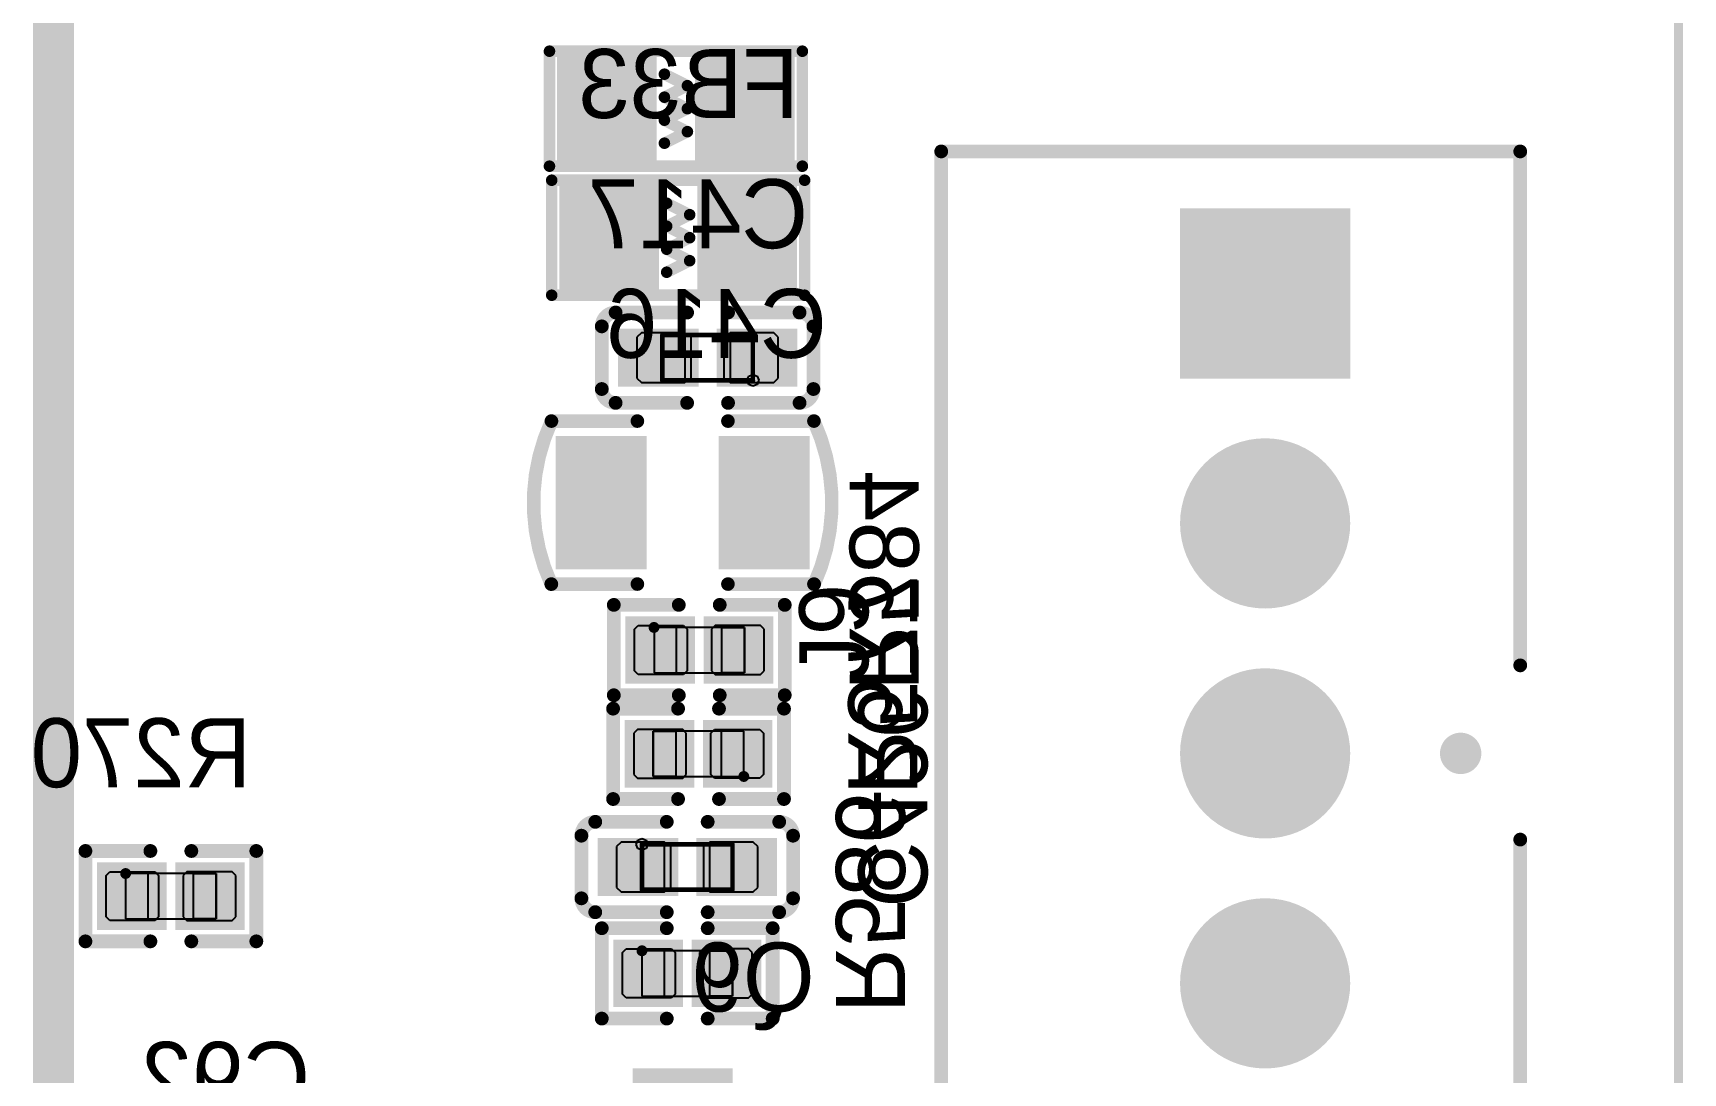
# Model space of a CAD drawing. Header units: millimetres. Extents: x 892 to 1144, y 1011 to 1123.
# Drawn here: x 1105.75 to 1123.97, y 1068.48 to 1079.96 of the extents above; entities that cross this region are included whole.
import ezdxf

# ---------------------------------------------------------------- set-up
doc = ezdxf.new("R2010")
doc.units = ezdxf.units.MM
for name, color, linetype in [('BottomLayer', 5, 'Continuous'), ('BottomOverlay', 54, 'Continuous'), ('BottomPaste', 16, 'Continuous'), ('BottomSolder', 6, 'Continuous'), ('KeepOutLayer', 6, 'Continuous'), ('Mechanical10', 56, 'Continuous'), ('Mechanical12', 56, 'Continuous'), ('Mechanical15', 56, 'Continuous'), ('Mechanical4', 56, 'Continuous'), ('Mechanical5', 56, 'Continuous'), ('Mechanical6', 56, 'Continuous'), ('MultiLayer', 9, 'Continuous'), ('TopLayer', 1, 'Continuous'), ('TopOverlay', 2, 'Continuous'), ('TopSolder', 216, 'Continuous')]:
    doc.layers.add(name, color=color, linetype=linetype)

msp = doc.modelspace()

# ---------------------------------------------------------------- linework, layer by layer
at = {"layer": 'BottomLayer'}
for points, const_width in [([(1118.94, 1074.545, 1), (1119.778, 1074.545, 1)], 0.838), ([(1118.94, 1072.005, 1), (1119.778, 1072.005, 1)], 0.838), ([(1121.455, 1072.005, 1), (1121.582, 1072.005, 1)], 0.127), ([(1118.94, 1069.465, 1), (1119.778, 1069.465, 1)], 0.838)]:
    msp.add_lwpolyline(points, format="xyb", close=True, dxfattribs=dict(at, const_width=const_width))
for points in [[(1111.638, 1079.633), (1111.638, 1078.617), (1112.537, 1079.633), (1112.537, 1078.617)], [(1113.162, 1079.633), (1113.162, 1078.617), (1114.061, 1079.633), (1114.061, 1078.617)], [(1111.663, 1078.208), (1111.663, 1077.192), (1112.562, 1078.208), (1112.562, 1077.192)], [(1113.187, 1078.208), (1113.187, 1077.192), (1114.086, 1078.208), (1114.086, 1077.192)], [(1118.521, 1077.923), (1118.521, 1076.247), (1120.197, 1077.923), (1120.197, 1076.247)], [(1113.05, 1076.645), (1112.26, 1076.645), (1113.05, 1076.105), (1112.26, 1076.105)], [(1114.14, 1076.645), (1113.35, 1076.645), (1114.14, 1076.105), (1113.35, 1076.105)], [(1111.625, 1074.14), (1112.425, 1074.14), (1111.625, 1075.41), (1112.425, 1075.41)], [(1113.425, 1074.14), (1114.225, 1074.14), (1113.425, 1075.41), (1114.225, 1075.41)], [(1112.392, 1072.876), (1112.958, 1072.876), (1112.392, 1073.416), (1112.958, 1073.416)], [(1113.258, 1072.876), (1113.824, 1072.876), (1113.258, 1073.416), (1113.824, 1073.416)], [(1112.95, 1072.27), (1112.384, 1072.27), (1112.95, 1071.73), (1112.384, 1071.73)], [(1113.816, 1072.27), (1113.25, 1072.27), (1113.816, 1071.73), (1113.25, 1071.73)], [(1112.035, 1070.48), (1112.825, 1070.48), (1112.035, 1071.02), (1112.825, 1071.02)], [(1113.125, 1070.48), (1113.915, 1070.48), (1113.125, 1071.02), (1113.915, 1071.02)], [(1106.555, 1070.158), (1107.121, 1070.158), (1106.555, 1070.698), (1107.121, 1070.698)], [(1107.421, 1070.158), (1107.987, 1070.158), (1107.421, 1070.698), (1107.987, 1070.698)], [(1112.259, 1069.305), (1112.825, 1069.305), (1112.259, 1069.845), (1112.825, 1069.845)], [(1113.125, 1069.305), (1113.691, 1069.305), (1113.125, 1069.845), (1113.691, 1069.845)]]:
    msp.add_solid(points, dxfattribs=at)
at = {"layer": 'BottomOverlay'}
for points, const_width in [([(1111.453, 1079.76), (1114.247, 1079.76)], 0.127), ([(1111.453, 1078.49), (1111.453, 1079.76)], 0.127), ([(1114.247, 1078.49), (1114.247, 1079.76)], 0.127), ([(1112.723, 1079.506), (1112.977, 1079.379)], 0.127), ([(1112.723, 1079.252), (1112.977, 1079.379)], 0.127), ([(1112.723, 1079.252), (1112.977, 1079.125)], 0.127), ([(1112.723, 1078.998), (1112.977, 1079.125)], 0.127), ([(1112.723, 1078.998), (1112.977, 1078.871)], 0.127), ([(1112.723, 1078.744), (1112.977, 1078.871)], 0.127), ([(1111.453, 1078.49), (1114.247, 1078.49)], 0.127), ([(1111.478, 1078.335), (1114.272, 1078.335)], 0.127), ([(1111.478, 1077.065), (1111.478, 1078.335)], 0.127), ([(1114.272, 1077.065), (1114.272, 1078.335)], 0.127), ([(1112.748, 1078.081), (1113.002, 1077.954)], 0.127), ([(1112.748, 1077.827), (1113.002, 1077.954)], 0.127), ([(1112.748, 1077.827), (1113.002, 1077.7)], 0.127), ([(1112.748, 1077.573), (1113.002, 1077.7)], 0.127), ([(1112.748, 1077.573), (1113.002, 1077.446)], 0.127), ([(1112.748, 1077.319), (1113.002, 1077.446)], 0.127), ([(1111.478, 1077.065), (1114.272, 1077.065)], 0.127), ([(1112.184, 1076.874), (1112.974, 1076.874)], 0.152), ([(1113.426, 1076.874), (1114.216, 1076.874)], 0.152), ([(1112.031, 1076.029), (1112.031, 1076.721)], 0.152), ([(1114.369, 1076.029), (1114.369, 1076.721)], 0.152), ([(1112.184, 1075.876), (1112.974, 1075.876)], 0.152), ([(1113.426, 1075.876), (1114.216, 1075.876)], 0.152), ([(1111.475, 1075.675), (1112.425, 1075.675)], 0.15), ([(1113.425, 1075.675), (1114.375, 1075.675)], 0.15), ([(1111.475, 1073.875), (1112.425, 1073.875)], 0.15), ([(1113.425, 1073.875), (1114.375, 1073.875)], 0.15), ([(1112.164, 1073.645), (1112.882, 1073.645)], 0.152), ([(1112.164, 1072.647), (1112.164, 1073.645)], 0.152), ([(1113.334, 1073.645), (1114.052, 1073.645)], 0.152), ([(1114.052, 1072.647), (1114.052, 1073.645)], 0.152), ([(1112.164, 1072.647), (1112.882, 1072.647)], 0.152), ([(1113.334, 1072.647), (1114.052, 1072.647)], 0.152), ([(1112.156, 1071.501), (1112.156, 1072.499)], 0.152), ([(1112.156, 1072.499), (1112.874, 1072.499)], 0.152), ([(1113.326, 1072.499), (1114.044, 1072.499)], 0.152), ([(1114.044, 1071.501), (1114.044, 1072.499)], 0.152), ([(1112.156, 1071.501), (1112.874, 1071.501)], 0.152), ([(1113.326, 1071.501), (1114.044, 1071.501)], 0.152), ([(1111.959, 1071.249), (1112.749, 1071.249)], 0.152), ([(1113.201, 1071.249), (1113.991, 1071.249)], 0.152), ([(1111.806, 1070.404), (1111.806, 1071.096)], 0.152), ([(1114.144, 1070.404), (1114.144, 1071.096)], 0.152), ([(1106.327, 1070.927), (1107.045, 1070.927)], 0.152), ([(1106.327, 1069.929), (1106.327, 1070.927)], 0.152), ([(1107.497, 1070.927), (1108.215, 1070.927)], 0.152), ([(1108.215, 1069.929), (1108.215, 1070.927)], 0.152), ([(1111.959, 1070.251), (1112.749, 1070.251)], 0.152), ([(1113.201, 1070.251), (1113.991, 1070.251)], 0.152), ([(1112.031, 1070.074), (1112.749, 1070.074)], 0.152), ([(1112.031, 1069.076), (1112.031, 1070.074)], 0.152), ([(1113.201, 1070.074), (1113.919, 1070.074)], 0.152), ([(1113.919, 1069.076), (1113.919, 1070.074)], 0.152), ([(1106.327, 1069.929), (1107.045, 1069.929)], 0.152), ([(1107.497, 1069.929), (1108.215, 1069.929)], 0.152), ([(1112.031, 1069.076), (1112.749, 1069.076)], 0.152), ([(1113.201, 1069.076), (1113.919, 1069.076)], 0.152)]:
    msp.add_lwpolyline(points, dxfattribs=dict(at, const_width=const_width))
for points, const_width in [([(1111.421, 1079.76, 1), (1111.485, 1079.76, 1)], 0.0635), ([(1111.421, 1079.76, 1), (1111.485, 1079.76, 1)], 0.0635), ([(1114.215, 1079.76, 1), (1114.279, 1079.76, 1)], 0.0635), ([(1114.215, 1079.76, 1), (1114.279, 1079.76, 1)], 0.0635), ([(1112.691, 1079.506, 1), (1112.755, 1079.506, 1)], 0.0635), ([(1112.945, 1079.379, 1), (1113.009, 1079.379, 1)], 0.0635), ([(1112.945, 1079.379, 1), (1113.009, 1079.379, 1)], 0.0635), ([(1112.691, 1079.252, 1), (1112.755, 1079.252, 1)], 0.0635), ([(1112.691, 1079.252, 1), (1112.755, 1079.252, 1)], 0.0635), ([(1112.691, 1078.998, 1), (1112.755, 1078.998, 1)], 0.0635), ([(1112.691, 1078.998, 1), (1112.755, 1078.998, 1)], 0.0635), ([(1112.945, 1079.125, 1), (1113.009, 1079.125, 1)], 0.0635), ([(1112.945, 1079.125, 1), (1113.009, 1079.125, 1)], 0.0635), ([(1112.945, 1078.871, 1), (1113.009, 1078.871, 1)], 0.0635), ([(1112.945, 1078.871, 1), (1113.009, 1078.871, 1)], 0.0635), ([(1112.691, 1078.744, 1), (1112.755, 1078.744, 1)], 0.0635), ([(1111.421, 1078.49, 1), (1111.485, 1078.49, 1)], 0.0635), ([(1111.421, 1078.49, 1), (1111.485, 1078.49, 1)], 0.0635), ([(1114.215, 1078.49, 1), (1114.279, 1078.49, 1)], 0.0635), ([(1114.215, 1078.49, 1), (1114.279, 1078.49, 1)], 0.0635), ([(1111.446, 1078.335, 1), (1111.51, 1078.335, 1)], 0.0635), ([(1111.446, 1078.335, 1), (1111.51, 1078.335, 1)], 0.0635), ([(1114.24, 1078.335, 1), (1114.304, 1078.335, 1)], 0.0635), ([(1114.24, 1078.335, 1), (1114.304, 1078.335, 1)], 0.0635), ([(1112.716, 1078.081, 1), (1112.78, 1078.081, 1)], 0.0635), ([(1112.97, 1077.954, 1), (1113.034, 1077.954, 1)], 0.0635), ([(1112.97, 1077.954, 1), (1113.034, 1077.954, 1)], 0.0635), ([(1112.716, 1077.827, 1), (1112.78, 1077.827, 1)], 0.0635), ([(1112.716, 1077.827, 1), (1112.78, 1077.827, 1)], 0.0635), ([(1112.97, 1077.7, 1), (1113.034, 1077.7, 1)], 0.0635), ([(1112.97, 1077.7, 1), (1113.034, 1077.7, 1)], 0.0635), ([(1112.716, 1077.573, 1), (1112.78, 1077.573, 1)], 0.0635), ([(1112.716, 1077.573, 1), (1112.78, 1077.573, 1)], 0.0635), ([(1112.97, 1077.446, 1), (1113.034, 1077.446, 1)], 0.0635), ([(1112.97, 1077.446, 1), (1113.034, 1077.446, 1)], 0.0635), ([(1112.716, 1077.319, 1), (1112.78, 1077.319, 1)], 0.0635), ([(1111.446, 1077.065, 1), (1111.51, 1077.065, 1)], 0.0635), ([(1111.446, 1077.065, 1), (1111.51, 1077.065, 1)], 0.0635), ([(1114.24, 1077.065, 1), (1114.304, 1077.065, 1)], 0.0635), ([(1114.24, 1077.065, 1), (1114.304, 1077.065, 1)], 0.0635), ([(1112.146, 1076.874, 1), (1112.222, 1076.874, 1)], 0.0762), ([(1112.146, 1076.874, 1), (1112.222, 1076.874, 1)], 0.0762), ([(1112.936, 1076.874, 1), (1113.012, 1076.874, 1)], 0.0762), ([(1113.388, 1076.874, 1), (1113.464, 1076.874, 1)], 0.0762), ([(1114.178, 1076.874, 1), (1114.254, 1076.874, 1)], 0.0762), ([(1114.178, 1076.874, 1), (1114.254, 1076.874, 1)], 0.0762), ([(1111.993, 1076.721, 1), (1112.069, 1076.721, 1)], 0.0762), ([(1111.993, 1076.721, 1), (1112.069, 1076.721, 1)], 0.0762), ([(1114.331, 1076.721, 1), (1114.407, 1076.721, 1)], 0.0762), ([(1114.331, 1076.721, 1), (1114.407, 1076.721, 1)], 0.0762), ([(1111.993, 1076.029, 1), (1112.069, 1076.029, 1)], 0.0762), ([(1111.993, 1076.029, 1), (1112.069, 1076.029, 1)], 0.0762), ([(1112.146, 1075.876, 1), (1112.222, 1075.876, 1)], 0.0762), ([(1112.146, 1075.876, 1), (1112.222, 1075.876, 1)], 0.0762), ([(1112.936, 1075.876, 1), (1113.012, 1075.876, 1)], 0.0762), ([(1113.388, 1075.876, 1), (1113.464, 1075.876, 1)], 0.0762), ([(1114.178, 1075.876, 1), (1114.254, 1075.876, 1)], 0.0762), ([(1114.178, 1075.876, 1), (1114.254, 1075.876, 1)], 0.0762), ([(1114.331, 1076.029, 1), (1114.407, 1076.029, 1)], 0.0762), ([(1114.331, 1076.029, 1), (1114.407, 1076.029, 1)], 0.0762), ([(1111.437, 1075.675, 1), (1111.512, 1075.675, 1)], 0.075), ([(1111.438, 1075.675, 1), (1111.513, 1075.675, 1)], 0.075), ([(1112.387, 1075.675, 1), (1112.462, 1075.675, 1)], 0.075), ([(1113.387, 1075.675, 1), (1113.462, 1075.675, 1)], 0.075), ([(1114.337, 1075.675, 1), (1114.412, 1075.675, 1)], 0.075), ([(1114.337, 1075.675, 1), (1114.412, 1075.675, 1)], 0.075), ([(1111.435, 1073.874, 1), (1111.51, 1073.874, 1)], 0.075), ([(1111.437, 1073.875, 1), (1111.512, 1073.875, 1)], 0.075), ([(1112.387, 1073.875, 1), (1112.462, 1073.875, 1)], 0.075), ([(1113.387, 1073.875, 1), (1113.462, 1073.875, 1)], 0.075), ([(1114.337, 1073.875, 1), (1114.412, 1073.875, 1)], 0.075), ([(1114.34, 1073.874, 1), (1114.415, 1073.874, 1)], 0.075), ([(1112.126, 1073.645, 1), (1112.202, 1073.645, 1)], 0.0762), ([(1112.126, 1073.645, 1), (1112.202, 1073.645, 1)], 0.0762), ([(1112.844, 1073.645, 1), (1112.92, 1073.645, 1)], 0.0762), ([(1113.296, 1073.645, 1), (1113.372, 1073.645, 1)], 0.0762), ([(1114.014, 1073.645, 1), (1114.09, 1073.645, 1)], 0.0762), ([(1114.014, 1073.645, 1), (1114.09, 1073.645, 1)], 0.0762), ([(1112.126, 1072.647, 1), (1112.202, 1072.647, 1)], 0.0762), ([(1112.126, 1072.647, 1), (1112.202, 1072.647, 1)], 0.0762), ([(1112.844, 1072.647, 1), (1112.92, 1072.647, 1)], 0.0762), ([(1113.296, 1072.647, 1), (1113.372, 1072.647, 1)], 0.0762), ([(1114.014, 1072.647, 1), (1114.09, 1072.647, 1)], 0.0762), ([(1114.014, 1072.647, 1), (1114.09, 1072.647, 1)], 0.0762), ([(1112.118, 1072.499, 1), (1112.194, 1072.499, 1)], 0.0762), ([(1112.118, 1072.499, 1), (1112.194, 1072.499, 1)], 0.0762), ([(1112.836, 1072.499, 1), (1112.912, 1072.499, 1)], 0.0762), ([(1113.288, 1072.499, 1), (1113.364, 1072.499, 1)], 0.0762), ([(1114.006, 1072.499, 1), (1114.082, 1072.499, 1)], 0.0762), ([(1114.006, 1072.499, 1), (1114.082, 1072.499, 1)], 0.0762), ([(1112.118, 1071.501, 1), (1112.194, 1071.501, 1)], 0.0762), ([(1112.118, 1071.501, 1), (1112.194, 1071.501, 1)], 0.0762), ([(1112.836, 1071.501, 1), (1112.912, 1071.501, 1)], 0.0762), ([(1113.288, 1071.501, 1), (1113.364, 1071.501, 1)], 0.0762), ([(1114.006, 1071.501, 1), (1114.082, 1071.501, 1)], 0.0762), ([(1114.006, 1071.501, 1), (1114.082, 1071.501, 1)], 0.0762), ([(1111.921, 1071.249, 1), (1111.997, 1071.249, 1)], 0.0762), ([(1111.921, 1071.249, 1), (1111.997, 1071.249, 1)], 0.0762), ([(1112.711, 1071.249, 1), (1112.787, 1071.249, 1)], 0.0762), ([(1113.163, 1071.249, 1), (1113.239, 1071.249, 1)], 0.0762), ([(1113.953, 1071.249, 1), (1114.029, 1071.249, 1)], 0.0762), ([(1113.953, 1071.249, 1), (1114.029, 1071.249, 1)], 0.0762), ([(1111.768, 1071.096, 1), (1111.844, 1071.096, 1)], 0.0762), ([(1111.768, 1071.096, 1), (1111.844, 1071.096, 1)], 0.0762), ([(1114.106, 1071.096, 1), (1114.182, 1071.096, 1)], 0.0762), ([(1114.106, 1071.096, 1), (1114.182, 1071.096, 1)], 0.0762), ([(1106.289, 1070.927, 1), (1106.365, 1070.927, 1)], 0.0762), ([(1106.289, 1070.927, 1), (1106.365, 1070.927, 1)], 0.0762), ([(1107.007, 1070.927, 1), (1107.083, 1070.927, 1)], 0.0762), ([(1107.459, 1070.927, 1), (1107.535, 1070.927, 1)], 0.0762), ([(1108.177, 1070.927, 1), (1108.253, 1070.927, 1)], 0.0762), ([(1108.177, 1070.927, 1), (1108.253, 1070.927, 1)], 0.0762), ([(1111.768, 1070.404, 1), (1111.844, 1070.404, 1)], 0.0762), ([(1111.768, 1070.404, 1), (1111.844, 1070.404, 1)], 0.0762), ([(1114.106, 1070.404, 1), (1114.182, 1070.404, 1)], 0.0762), ([(1114.106, 1070.404, 1), (1114.182, 1070.404, 1)], 0.0762), ([(1111.921, 1070.251, 1), (1111.997, 1070.251, 1)], 0.0762), ([(1111.921, 1070.251, 1), (1111.997, 1070.251, 1)], 0.0762), ([(1112.711, 1070.251, 1), (1112.787, 1070.251, 1)], 0.0762), ([(1113.163, 1070.251, 1), (1113.239, 1070.251, 1)], 0.0762), ([(1113.953, 1070.251, 1), (1114.029, 1070.251, 1)], 0.0762), ([(1113.953, 1070.251, 1), (1114.029, 1070.251, 1)], 0.0762), ([(1111.993, 1070.074, 1), (1112.069, 1070.074, 1)], 0.0762), ([(1111.993, 1070.074, 1), (1112.069, 1070.074, 1)], 0.0762), ([(1112.711, 1070.074, 1), (1112.787, 1070.074, 1)], 0.0762), ([(1113.163, 1070.074, 1), (1113.239, 1070.074, 1)], 0.0762), ([(1113.881, 1070.074, 1), (1113.957, 1070.074, 1)], 0.0762), ([(1113.881, 1070.074, 1), (1113.957, 1070.074, 1)], 0.0762), ([(1106.289, 1069.929, 1), (1106.365, 1069.929, 1)], 0.0762), ([(1106.289, 1069.929, 1), (1106.365, 1069.929, 1)], 0.0762), ([(1107.007, 1069.929, 1), (1107.083, 1069.929, 1)], 0.0762), ([(1107.459, 1069.929, 1), (1107.535, 1069.929, 1)], 0.0762), ([(1108.177, 1069.929, 1), (1108.253, 1069.929, 1)], 0.0762), ([(1108.177, 1069.929, 1), (1108.253, 1069.929, 1)], 0.0762), ([(1111.993, 1069.076, 1), (1112.069, 1069.076, 1)], 0.0762), ([(1111.993, 1069.076, 1), (1112.069, 1069.076, 1)], 0.0762), ([(1112.711, 1069.076, 1), (1112.787, 1069.076, 1)], 0.0762), ([(1113.163, 1069.076, 1), (1113.239, 1069.076, 1)], 0.0762), ([(1113.881, 1069.076, 1), (1113.957, 1069.076, 1)], 0.0762), ([(1113.881, 1069.076, 1), (1113.957, 1069.076, 1)], 0.0762)]:
    msp.add_lwpolyline(points, format="xyb", close=True, dxfattribs=dict(at, const_width=const_width))
for points, const_width in [([(1112.031, 1076.721, -0.414214), (1112.184, 1076.874)], 0.152), ([(1114.216, 1076.874, -0.414214), (1114.369, 1076.721)], 0.152), ([(1112.184, 1075.876, -0.414214), (1112.031, 1076.029)], 0.152), ([(1114.369, 1076.029, -0.414214), (1114.216, 1075.876)], 0.152), ([(1111.473, 1073.874, -0.21896), (1111.476, 1075.675)], 0.15), ([(1114.374, 1075.675, -0.21896), (1114.377, 1073.874)], 0.15), ([(1111.806, 1071.096, -0.414214), (1111.959, 1071.249)], 0.152), ([(1113.991, 1071.249, -0.414214), (1114.144, 1071.096)], 0.152), ([(1111.959, 1070.251, -0.414214), (1111.806, 1070.404)], 0.152), ([(1114.144, 1070.404, -0.414214), (1113.991, 1070.251)], 0.152)]:
    msp.add_lwpolyline(points, format="xyb", dxfattribs=dict(at, const_width=const_width))
at = {"layer": 'BottomPaste'}
for p, q in [((1112.47, 1076.65), (1112.42, 1076.6)), ((1112.42, 1076.6), (1112.42, 1076.15)), ((1112.95, 1076.65), (1112.47, 1076.65)), ((1113.02, 1076.6), (1112.95, 1076.65)), ((1113.02, 1076.15), (1113.02, 1076.6)), ((1113.45, 1076.65), (1113.38, 1076.6)), ((1113.38, 1076.6), (1113.38, 1076.15)), ((1113.93, 1076.65), (1113.45, 1076.65)), ((1113.98, 1076.6), (1113.93, 1076.65)), ((1113.98, 1076.15), (1113.98, 1076.6)), ((1112.42, 1076.15), (1112.47, 1076.1)), ((1112.95, 1076.1), (1113.02, 1076.15)), ((1113.38, 1076.15), (1113.45, 1076.1)), ((1113.93, 1076.1), (1113.98, 1076.15)), ((1112.47, 1076.1), (1112.95, 1076.1)), ((1113.45, 1076.1), (1113.93, 1076.1)), ((1112.392, 1073.376), (1112.432, 1073.416)), ((1112.432, 1073.416), (1112.933, 1073.416)), ((1112.933, 1073.416), (1112.973, 1073.376)), ((1113.283, 1073.416), (1113.243, 1073.376)), ((1113.784, 1073.416), (1113.283, 1073.416)), ((1113.824, 1073.376), (1113.784, 1073.416)), ((1112.392, 1072.916), (1112.392, 1073.376)), ((1112.973, 1073.376), (1112.973, 1072.916)), ((1113.243, 1073.376), (1113.243, 1072.916)), ((1113.824, 1072.916), (1113.824, 1073.376)), ((1112.432, 1072.876), (1112.392, 1072.916)), ((1112.933, 1072.876), (1112.432, 1072.876)), ((1112.973, 1072.916), (1112.933, 1072.876)), ((1113.243, 1072.916), (1113.283, 1072.876)), ((1113.283, 1072.876), (1113.784, 1072.876)), ((1113.784, 1072.876), (1113.824, 1072.916)), ((1112.424, 1072.27), (1112.384, 1072.23)), ((1112.384, 1072.23), (1112.384, 1071.77)), ((1112.925, 1072.27), (1112.424, 1072.27)), ((1112.965, 1072.23), (1112.925, 1072.27)), ((1112.965, 1071.77), (1112.965, 1072.23)), ((1113.235, 1072.23), (1113.275, 1072.27)), ((1113.235, 1071.77), (1113.235, 1072.23)), ((1113.275, 1072.27), (1113.776, 1072.27)), ((1113.776, 1072.27), (1113.816, 1072.23)), ((1113.816, 1072.23), (1113.816, 1071.77)), ((1112.384, 1071.77), (1112.424, 1071.73)), ((1112.925, 1071.73), (1112.965, 1071.77)), ((1113.275, 1071.73), (1113.235, 1071.77)), ((1113.816, 1071.77), (1113.776, 1071.73)), ((1112.424, 1071.73), (1112.925, 1071.73)), ((1113.776, 1071.73), (1113.275, 1071.73)), ((1112.245, 1071.025), (1112.195, 1070.975)), ((1112.725, 1071.025), (1112.245, 1071.025)), ((1112.795, 1070.975), (1112.725, 1071.025)), ((1113.225, 1071.025), (1113.155, 1070.975)), ((1113.705, 1071.025), (1113.225, 1071.025)), ((1113.755, 1070.975), (1113.705, 1071.025)), ((1112.195, 1070.975), (1112.195, 1070.525)), ((1112.795, 1070.525), (1112.795, 1070.975)), ((1113.155, 1070.975), (1113.155, 1070.525)), ((1113.755, 1070.525), (1113.755, 1070.975)), ((1106.555, 1070.658), (1106.595, 1070.698)), ((1106.555, 1070.198), (1106.555, 1070.658)), ((1106.595, 1070.698), (1107.096, 1070.698)), ((1107.096, 1070.698), (1107.136, 1070.658)), ((1107.136, 1070.658), (1107.136, 1070.198)), ((1107.446, 1070.698), (1107.406, 1070.658)), ((1107.406, 1070.658), (1107.406, 1070.198)), ((1107.947, 1070.698), (1107.446, 1070.698)), ((1107.987, 1070.658), (1107.947, 1070.698)), ((1107.987, 1070.198), (1107.987, 1070.658)), ((1112.195, 1070.525), (1112.245, 1070.475)), ((1112.245, 1070.475), (1112.725, 1070.475)), ((1112.725, 1070.475), (1112.795, 1070.525)), ((1113.155, 1070.525), (1113.225, 1070.475)), ((1113.225, 1070.475), (1113.705, 1070.475)), ((1113.705, 1070.475), (1113.755, 1070.525)), ((1106.595, 1070.158), (1106.555, 1070.198)), ((1107.096, 1070.158), (1106.595, 1070.158)), ((1107.136, 1070.198), (1107.096, 1070.158)), ((1107.406, 1070.198), (1107.446, 1070.158)), ((1107.446, 1070.158), (1107.947, 1070.158)), ((1107.947, 1070.158), (1107.987, 1070.198)), ((1112.259, 1069.805), (1112.299, 1069.845)), ((1112.259, 1069.345), (1112.259, 1069.805)), ((1112.299, 1069.845), (1112.8, 1069.845)), ((1112.8, 1069.845), (1112.84, 1069.805)), ((1112.84, 1069.805), (1112.84, 1069.345)), ((1113.15, 1069.845), (1113.11, 1069.805)), ((1113.11, 1069.805), (1113.11, 1069.345)), ((1113.651, 1069.845), (1113.15, 1069.845)), ((1113.691, 1069.805), (1113.651, 1069.845)), ((1113.691, 1069.345), (1113.691, 1069.805)), ((1112.299, 1069.305), (1112.259, 1069.345)), ((1112.8, 1069.305), (1112.299, 1069.305)), ((1112.84, 1069.345), (1112.8, 1069.305)), ((1113.11, 1069.345), (1113.15, 1069.305)), ((1113.15, 1069.305), (1113.651, 1069.305)), ((1113.651, 1069.305), (1113.691, 1069.345))]:
    msp.add_line(p, q, dxfattribs=at)
for points in [[(1111.638, 1079.633), (1111.638, 1078.617), (1112.537, 1079.633), (1112.537, 1078.617)], [(1113.162, 1079.633), (1113.162, 1078.617), (1114.061, 1079.633), (1114.061, 1078.617)], [(1111.663, 1078.208), (1111.663, 1077.192), (1112.562, 1078.208), (1112.562, 1077.192)], [(1113.187, 1078.208), (1113.187, 1077.192), (1114.086, 1078.208), (1114.086, 1077.192)], [(1113.05, 1076.645), (1112.26, 1076.645), (1113.05, 1076.105), (1112.26, 1076.105)], [(1114.14, 1076.645), (1113.35, 1076.645), (1114.14, 1076.105), (1113.35, 1076.105)], [(1111.625, 1074.14), (1112.425, 1074.14), (1111.625, 1075.41), (1112.425, 1075.41)], [(1113.425, 1074.14), (1114.225, 1074.14), (1113.425, 1075.41), (1114.225, 1075.41)], [(1112.392, 1072.876), (1112.958, 1072.876), (1112.392, 1073.416), (1112.958, 1073.416)], [(1113.258, 1072.876), (1113.824, 1072.876), (1113.258, 1073.416), (1113.824, 1073.416)], [(1112.95, 1072.27), (1112.384, 1072.27), (1112.95, 1071.73), (1112.384, 1071.73)], [(1113.816, 1072.27), (1113.25, 1072.27), (1113.816, 1071.73), (1113.25, 1071.73)], [(1112.035, 1070.48), (1112.825, 1070.48), (1112.035, 1071.02), (1112.825, 1071.02)], [(1113.125, 1070.48), (1113.915, 1070.48), (1113.125, 1071.02), (1113.915, 1071.02)], [(1106.555, 1070.158), (1107.121, 1070.158), (1106.555, 1070.698), (1107.121, 1070.698)], [(1107.421, 1070.158), (1107.987, 1070.158), (1107.421, 1070.698), (1107.987, 1070.698)], [(1112.259, 1069.305), (1112.825, 1069.305), (1112.259, 1069.845), (1112.825, 1069.845)], [(1113.125, 1069.305), (1113.691, 1069.305), (1113.125, 1069.845), (1113.691, 1069.845)]]:
    msp.add_solid(points, dxfattribs=at)
at = {"layer": 'BottomSolder'}
for points, const_width in [([(1118.889, 1074.545, 1), (1119.829, 1074.545, 1)], 0.94), ([(1118.889, 1072.005, 1), (1119.829, 1072.005, 1)], 0.94), ([(1121.405, 1072.005, 1), (1121.633, 1072.005, 1)], 0.229), ([(1118.889, 1069.465, 1), (1119.829, 1069.465, 1)], 0.94)]:
    msp.add_lwpolyline(points, format="xyb", close=True, dxfattribs=dict(at, const_width=const_width))
for points in [[(1111.537, 1079.735), (1111.537, 1078.515), (1112.639, 1079.735), (1112.639, 1078.515)], [(1113.061, 1079.735), (1113.061, 1078.515), (1114.163, 1079.735), (1114.163, 1078.515)], [(1111.562, 1078.31), (1111.562, 1077.09), (1112.664, 1078.31), (1112.664, 1077.09)], [(1113.086, 1078.31), (1113.086, 1077.09), (1114.188, 1078.31), (1114.188, 1077.09)], [(1118.419, 1078.025), (1118.419, 1076.145), (1120.299, 1078.025), (1120.299, 1076.145)], [(1113.101, 1076.696), (1112.209, 1076.696), (1113.101, 1076.054), (1112.209, 1076.054)], [(1114.191, 1076.696), (1113.299, 1076.696), (1114.191, 1076.054), (1113.299, 1076.054)], [(1111.523, 1074.038), (1112.527, 1074.038), (1111.523, 1075.512), (1112.527, 1075.512)], [(1113.323, 1074.038), (1114.327, 1074.038), (1113.323, 1075.512), (1114.327, 1075.512)], [(1112.291, 1072.774), (1113.06, 1072.774), (1112.291, 1073.518), (1113.06, 1073.518)], [(1113.156, 1072.774), (1113.925, 1072.774), (1113.156, 1073.518), (1113.925, 1073.518)], [(1113.052, 1072.372), (1112.283, 1072.372), (1113.052, 1071.628), (1112.283, 1071.628)], [(1113.917, 1072.372), (1113.148, 1072.372), (1113.917, 1071.628), (1113.148, 1071.628)], [(1111.984, 1070.429), (1112.876, 1070.429), (1111.984, 1071.071), (1112.876, 1071.071)], [(1113.074, 1070.429), (1113.966, 1070.429), (1113.074, 1071.071), (1113.966, 1071.071)], [(1106.454, 1070.056), (1107.223, 1070.056), (1106.454, 1070.8), (1107.223, 1070.8)], [(1107.319, 1070.056), (1108.088, 1070.056), (1107.319, 1070.8), (1108.088, 1070.8)], [(1112.158, 1069.203), (1112.927, 1069.203), (1112.158, 1069.947), (1112.927, 1069.947)], [(1113.023, 1069.203), (1113.792, 1069.203), (1113.023, 1069.947), (1113.792, 1069.947)], [(1113.477, 1068.527), (1112.373, 1068.527), (1113.477, 1066.923), (1112.373, 1066.923)]]:
    msp.add_solid(points, dxfattribs=at)
at = {"layer": 'KeepOutLayer', "const_width": 0.1}
msp.add_lwpolyline([(1123.925, 1023.525), (1123.925, 1122.275)], dxfattribs=at)
at = {"layer": 'Mechanical10', "const_width": 0.254}
msp.add_lwpolyline([(1105.875, 1038.7), (1105.875, 1095.7)], dxfattribs=at)
at = {"layer": 'Mechanical12', "const_width": 0.254}
msp.add_lwpolyline([(1106.075, 1059.75), (1106.075, 1095.7)], dxfattribs=at)
at = {"layer": 'Mechanical15'}
for p, q in [((1112.7, 1076.125), (1112.7, 1076.625)), ((1112.7, 1076.625), (1112.95, 1076.625)), ((1112.95, 1076.625), (1112.95, 1076.125)), ((1113.7, 1076.625), (1113.45, 1076.625)), ((1113.45, 1076.625), (1113.45, 1076.125)), ((1113.7, 1076.125), (1113.7, 1076.625)), ((1112.95, 1076.125), (1112.7, 1076.125)), ((1113.45, 1076.125), (1113.7, 1076.125)), ((1113.635, 1076.125), (1113.654, 1076.171)), ((1113.635, 1076.125), (1113.635, 1076.125)), ((1113.654, 1076.079), (1113.635, 1076.125)), ((1113.654, 1076.171), (1113.7, 1076.19)), ((1113.7, 1076.19), (1113.746, 1076.171)), ((1113.746, 1076.171), (1113.765, 1076.125)), ((1113.765, 1076.125), (1113.746, 1076.079)), ((1113.765, 1076.125), (1113.765, 1076.125)), ((1113.7, 1076.06), (1113.654, 1076.079)), ((1113.746, 1076.079), (1113.7, 1076.06)), ((1112.41, 1071), (1112.429, 1071.046)), ((1112.429, 1071.046), (1112.475, 1071.065)), ((1112.475, 1071.065), (1112.521, 1071.046)), ((1112.521, 1071.046), (1112.54, 1071)), ((1112.429, 1070.954), (1112.41, 1071)), ((1112.41, 1071), (1112.41, 1071)), ((1112.475, 1070.935), (1112.429, 1070.954)), ((1112.725, 1071), (1112.475, 1071)), ((1112.475, 1071), (1112.475, 1070.5)), ((1112.521, 1070.954), (1112.475, 1070.935)), ((1112.54, 1071), (1112.521, 1070.954)), ((1112.54, 1071), (1112.54, 1071)), ((1112.725, 1070.5), (1112.725, 1071)), ((1113.225, 1071), (1113.475, 1071)), ((1113.225, 1070.5), (1113.225, 1071)), ((1113.475, 1071), (1113.475, 1070.5)), ((1112.475, 1070.5), (1112.725, 1070.5)), ((1113.475, 1070.5), (1113.225, 1070.5))]:
    msp.add_line(p, q, dxfattribs=at)
at = {"layer": 'Mechanical15', "const_width": 0.0508}
for points in [[(1112.7, 1076.125), (1112.7, 1076.625)], [(1112.7, 1076.625), (1113.7, 1076.625)], [(1113.7, 1076.125), (1113.7, 1076.625)], [(1112.7, 1076.125), (1113.7, 1076.125)], [(1112.475, 1071), (1113.475, 1071)], [(1112.475, 1070.5), (1112.475, 1071)], [(1113.475, 1070.5), (1113.475, 1071)], [(1112.475, 1070.5), (1113.475, 1070.5)]]:
    msp.add_lwpolyline(points, dxfattribs=at)
at = {"layer": 'Mechanical15', "const_width": 0.0254}
for points in [[(1112.687, 1076.625, 1), (1112.713, 1076.625, 1)], [(1112.687, 1076.625, 1), (1112.713, 1076.625, 1)], [(1113.687, 1076.625, 1), (1113.713, 1076.625, 1)], [(1113.687, 1076.625, 1), (1113.713, 1076.625, 1)], [(1112.687, 1076.125, 1), (1112.713, 1076.125, 1)], [(1112.687, 1076.125, 1), (1112.713, 1076.125, 1)], [(1113.687, 1076.125, 1), (1113.713, 1076.125, 1)], [(1113.687, 1076.125, 1), (1113.713, 1076.125, 1)], [(1112.462, 1071, 1), (1112.488, 1071, 1)], [(1112.462, 1071, 1), (1112.488, 1071, 1)], [(1113.462, 1071, 1), (1113.488, 1071, 1)], [(1113.462, 1071, 1), (1113.488, 1071, 1)], [(1112.462, 1070.5, 1), (1112.488, 1070.5, 1)], [(1112.462, 1070.5, 1), (1112.488, 1070.5, 1)], [(1113.462, 1070.5, 1), (1113.488, 1070.5, 1)], [(1113.462, 1070.5, 1), (1113.488, 1070.5, 1)]]:
    msp.add_lwpolyline(points, format="xyb", close=True, dxfattribs=at)
at = {"layer": 'Mechanical4'}
for p, q in [((1113.608, 1073.396), (1112.608, 1073.396)), ((1112.608, 1073.396), (1112.608, 1072.896)), ((1113.608, 1072.896), (1113.608, 1073.396)), ((1112.608, 1072.896), (1113.608, 1072.896)), ((1113.6, 1072.25), (1112.6, 1072.25)), ((1112.6, 1072.25), (1112.6, 1071.75)), ((1113.6, 1071.75), (1113.6, 1072.25)), ((1112.6, 1071.75), (1113.6, 1071.75)), ((1107.771, 1070.678), (1106.771, 1070.678)), ((1106.771, 1070.678), (1106.771, 1070.178)), ((1107.771, 1070.178), (1107.771, 1070.678)), ((1106.771, 1070.178), (1107.771, 1070.178)), ((1113.475, 1069.825), (1112.475, 1069.825)), ((1112.475, 1069.825), (1112.475, 1069.325)), ((1113.475, 1069.325), (1113.475, 1069.825)), ((1112.475, 1069.325), (1113.475, 1069.325))]:
    msp.add_line(p, q, dxfattribs=at)
at = {"layer": 'Mechanical5'}
for p, q in [((1112.858, 1073.396), (1112.608, 1073.396)), ((1112.608, 1073.396), (1112.608, 1072.896)), ((1112.858, 1072.896), (1112.858, 1073.396)), ((1113.359, 1073.396), (1113.609, 1073.396)), ((1113.359, 1072.896), (1113.359, 1073.396)), ((1113.609, 1073.396), (1113.609, 1072.896)), ((1112.608, 1072.896), (1112.858, 1072.896)), ((1113.609, 1072.896), (1113.359, 1072.896)), ((1112.599, 1071.75), (1112.599, 1072.25)), ((1112.599, 1072.25), (1112.849, 1072.25)), ((1112.849, 1072.25), (1112.849, 1071.75)), ((1113.6, 1072.25), (1113.35, 1072.25)), ((1113.35, 1072.25), (1113.35, 1071.75)), ((1113.6, 1071.75), (1113.6, 1072.25)), ((1112.849, 1071.75), (1112.599, 1071.75)), ((1113.35, 1071.75), (1113.6, 1071.75)), ((1107.021, 1070.678), (1106.771, 1070.678)), ((1106.771, 1070.678), (1106.771, 1070.178)), ((1107.021, 1070.178), (1107.021, 1070.678)), ((1107.522, 1070.678), (1107.772, 1070.678)), ((1107.522, 1070.178), (1107.522, 1070.678)), ((1107.772, 1070.678), (1107.772, 1070.178)), ((1106.771, 1070.178), (1107.021, 1070.178)), ((1107.772, 1070.178), (1107.522, 1070.178)), ((1112.725, 1069.825), (1112.475, 1069.825)), ((1112.475, 1069.825), (1112.475, 1069.325)), ((1112.725, 1069.325), (1112.725, 1069.825)), ((1113.226, 1069.825), (1113.476, 1069.825)), ((1113.226, 1069.325), (1113.226, 1069.825)), ((1113.476, 1069.825), (1113.476, 1069.325)), ((1112.475, 1069.325), (1112.725, 1069.325)), ((1113.476, 1069.325), (1113.226, 1069.325))]:
    msp.add_line(p, q, dxfattribs=at)
at = {"layer": 'Mechanical6'}
for points, const_width in [([(1112.638, 1073.396, 1), (1112.578, 1073.396, 1)], 0.06), ([(1112.563, 1073.396, 1), (1112.593, 1073.396, 1)], 0.03), ([(1112.623, 1073.396, 1), (1112.653, 1073.396, 1)], 0.03), ([(1113.63, 1071.75, 1), (1113.57, 1071.75, 1)], 0.06), ([(1113.555, 1071.75, 1), (1113.585, 1071.75, 1)], 0.03), ([(1113.615, 1071.75, 1), (1113.645, 1071.75, 1)], 0.03), ([(1106.801, 1070.678, 1), (1106.741, 1070.678, 1)], 0.06), ([(1106.726, 1070.678, 1), (1106.756, 1070.678, 1)], 0.03), ([(1106.786, 1070.678, 1), (1106.816, 1070.678, 1)], 0.03), ([(1112.505, 1069.825, 1), (1112.445, 1069.825, 1)], 0.06), ([(1112.43, 1069.825, 1), (1112.46, 1069.825, 1)], 0.03), ([(1112.49, 1069.825, 1), (1112.52, 1069.825, 1)], 0.03)]:
    msp.add_lwpolyline(points, format="xyb", close=True, dxfattribs=dict(at, const_width=const_width))
at = {"layer": 'MultiLayer'}
for points, const_width in [([(1118.94, 1074.545, 1), (1119.778, 1074.545, 1)], 0.838), ([(1118.94, 1072.005, 1), (1119.778, 1072.005, 1)], 0.838), ([(1121.455, 1072.005, 1), (1121.582, 1072.005, 1)], 0.127), ([(1118.94, 1069.465, 1), (1119.778, 1069.465, 1)], 0.838)]:
    msp.add_lwpolyline(points, format="xyb", close=True, dxfattribs=dict(at, const_width=const_width))
at = {"layer": 'TopLayer'}
for points, const_width in [([(1118.94, 1074.545, 1), (1119.778, 1074.545, 1)], 0.838), ([(1118.94, 1072.005, 1), (1119.778, 1072.005, 1)], 0.838), ([(1121.455, 1072.005, 1), (1121.582, 1072.005, 1)], 0.127), ([(1118.94, 1069.465, 1), (1119.778, 1069.465, 1)], 0.838)]:
    msp.add_lwpolyline(points, format="xyb", close=True, dxfattribs=dict(at, const_width=const_width))
msp.add_solid([(1118.521, 1077.923), (1118.521, 1076.247), (1120.197, 1077.923), (1120.197, 1076.247)], dxfattribs=at)
at = {"layer": 'TopOverlay'}
for points, const_width in [([(1105.975, 1059.65), (1105.975, 1095.7)], 0.254), ([(1115.781, 1067.897), (1115.781, 1078.653)], 0.152), ([(1115.781, 1078.653), (1122.177, 1078.653)], 0.152), ([(1122.177, 1072.977), (1122.177, 1078.653)], 0.152), ([(1122.177, 1067.897), (1122.177, 1071.053)], 0.152)]:
    msp.add_lwpolyline(points, dxfattribs=dict(at, const_width=const_width))
at = {"layer": 'TopOverlay', "const_width": 0.0759}
for points in [[(1115.743, 1078.653, 1), (1115.819, 1078.653, 1)], [(1115.743, 1078.653, 1), (1115.819, 1078.653, 1)], [(1122.139, 1078.653, 1), (1122.215, 1078.653, 1)], [(1122.139, 1078.653, 1), (1122.215, 1078.653, 1)], [(1122.139, 1072.977, 1), (1122.215, 1072.977, 1)], [(1122.139, 1071.053, 1), (1122.215, 1071.053, 1)]]:
    msp.add_lwpolyline(points, format="xyb", close=True, dxfattribs=at)
at = {"layer": 'TopSolder'}
for points, const_width in [([(1118.889, 1074.545, 1), (1119.829, 1074.545, 1)], 0.94), ([(1118.889, 1072.005, 1), (1119.829, 1072.005, 1)], 0.94), ([(1121.405, 1072.005, 1), (1121.633, 1072.005, 1)], 0.229), ([(1118.889, 1069.465, 1), (1119.829, 1069.465, 1)], 0.94)]:
    msp.add_lwpolyline(points, format="xyb", close=True, dxfattribs=dict(at, const_width=const_width))
msp.add_solid([(1118.419, 1078.025), (1118.419, 1076.145), (1120.299, 1078.025), (1120.299, 1076.145)], dxfattribs=at)

# ---------------------------------------------------------------- texts
at = {"layer": 'BottomOverlay', "text_generation_flag": 2}
for s, p in [('FB33', (1114.208, 1079.022)), ('C417', (1114.31, 1077.584)), ('C416', (1114.517, 1076.373)), ('R270', (1108.159, 1071.631)), ('Q9', (1114.382, 1069.154)), ('C92', (1108.809, 1068.056))]:
    msp.add_text(s, height=0.762, dxfattribs=at).set_placement(p)
for s, p in [('R584', (1114.77, 1072.696)), ('R577', (1114.755, 1071.541)), ('C426', (1114.865, 1070.3)), ('R586', (1114.618, 1069.135))]:
    msp.add_text(s, height=0.762, rotation=270, dxfattribs=at).set_placement(p)
at = {"layer": 'TopOverlay'}
msp.add_text('J9', height=0.762, rotation=90, dxfattribs=at).set_placement((1114.975, 1072.8))

doc.saveas('drawing.dxf')
